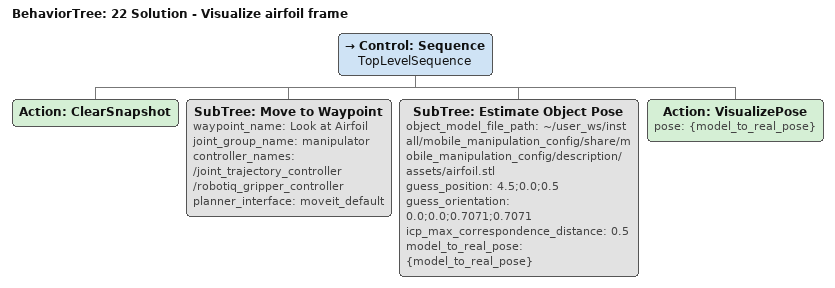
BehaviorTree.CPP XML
<?xml version='1.0' encoding='UTF-8'?>
<root BTCPP_format="4" main_tree_to_execute="22 Solution - Visualize airfoil frame">
  <BehaviorTree ID="22 Solution - Visualize airfoil frame" _description="Estimate the pose of an airfoil and visualize its origin frame" _hardcoded="false">
    <Control ID="Sequence" name="TopLevelSequence">
      <Action ID="ClearSnapshot"/>
      <SubTree ID="Move to Waypoint" waypoint_name="Look at Airfoil" joint_group_name="manipulator" controller_names="/joint_trajectory_controller /robotiq_gripper_controller" planner_interface="moveit_default"/>
      <SubTree ID="Estimate Object Pose" object_model_file_path="~/user_ws/install/mobile_manipulation_config/share/mobile_manipulation_config/description/assets/airfoil.stl" guess_position="4.5;0.0;0.5" guess_orientation="0.0;0.0;0.7071;0.7071" icp_max_correspondence_distance="0.5" model_to_real_pose="{model_to_real_pose}"/>
      <Action ID="VisualizePose" pose="{model_to_real_pose}"/>
    </Control>
  </BehaviorTree>
</root>
